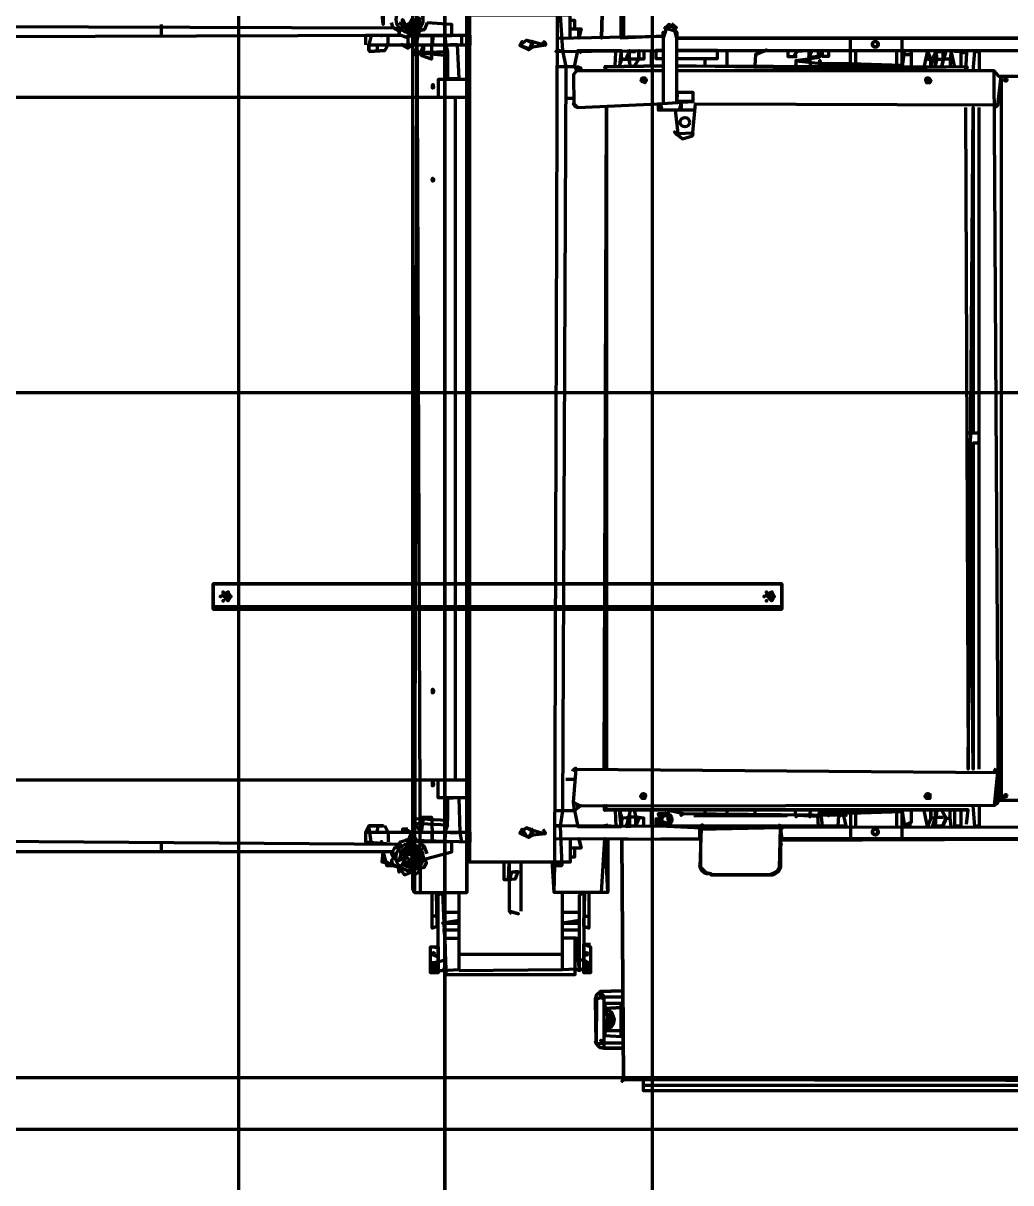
# Model space of a CAD drawing. Extents: x 0 to 1153, y 0 to 816.
# Drawn here: x 509.09 to 521.44, y 499.13 to 513.64 of the extents above; entities that cross this region are included whole.
import ezdxf

# ---------------------------------------------------------------- set-up
doc = ezdxf.new("R2010")
doc.units = 0
doc.header["$MEASUREMENT"] = 0
for name, color, linetype in [('EQUIPMENTS', 7, 'Continuous'), ('Hatch', 7, 'Continuous'), ('HVAC', 7, 'Continuous')]:
    doc.layers.add(name, color=color, linetype=linetype)

msp = doc.modelspace()

# ---------------------------------------------------------------- linework, layer by layer
at = {"layer": 'EQUIPMENTS', "color": 251, "linetype": 'Continuous', "lineweight": 211}
for p, q in [((113.961, 509.016), (613.981, 509.016)), ((632.852, 500.443), (113.961, 500.443)), ((632.852, 499.798), (113.961, 499.798))]:
    msp.add_line(p, q, dxfattribs=at)
at = {"layer": 'Hatch', "color": 251, "linetype": 'Continuous', "lineweight": 211}
for p, q in [((510.815, 513.482), (510.815, 513.62)), ((514.572, 513.366), (514.572, 513.482)), ((513.514, 513.366), (513.514, 513.292)), ((519.43, 513.112), (519.43, 513.45)), ((514.085, 513.281), (514.075, 513.281)), ((516.562, 513.186), (516.668, 513.186)), ((516.668, 513.281), (516.742, 513.281)), ((516.943, 513.101), (516.943, 513.292)), ((517.61, 513.196), (517.61, 513.101)), ((519.494, 513.292), (519.494, 513.112)), ((520.012, 513.112), (520.012, 513.292)), ((520.192, 513.239), (520.076, 513.239)), ((520.393, 513.186), (520.499, 513.186)), ((520.499, 513.281), (520.584, 513.281)), ((520.806, 513.292), (520.806, 513.281)), ((515.98, 513.091), (515.747, 513.091)), ((519.271, 513.101), (519.271, 513.133)), ((519.557, 513.101), (519.557, 513.112)), ((519.8, 513.101), (519.8, 513.112)), ((519.853, 513.101), (519.853, 513.112)), ((514.488, 512.71), (514.488, 504.169)), ((515.874, 512.699), (515.969, 512.699)), ((517.017, 512.551), (517.493, 512.551)), ((521.039, 504.306), (521.039, 512.583)), ((521.039, 508.508), (520.901, 508.508)), ((515.874, 504.179), (515.969, 504.179)), ((516.943, 503.587), (516.943, 503.788)), ((517.61, 503.788), (517.61, 503.735)), ((517.885, 503.788), (517.885, 503.735)), ((518.234, 503.788), (518.234, 503.735)), ((519.43, 503.777), (519.43, 503.439)), ((519.494, 503.777), (519.494, 503.587)), ((519.557, 503.777), (519.557, 503.788)), ((519.8, 503.777), (519.8, 503.788)), ((519.853, 503.777), (519.853, 503.788)), ((520.012, 503.587), (520.012, 503.777)), ((520.076, 503.439), (520.076, 503.777)), ((516.065, 503.608), (516.065, 503.587)), ((516.752, 503.703), (516.657, 503.703)), ((517.536, 503.724), (517.536, 503.735)), ((518.573, 503.724), (518.573, 503.735)), ((518.647, 503.597), (518.647, 503.587)), ((519.155, 503.724), (519.155, 503.724)), ((519.155, 503.597), (519.155, 503.587)), ((510.815, 503.269), (510.815, 503.396)), ((516.001, 503.312), (516.001, 503.322)), ((517.546, 503.439), (517.567, 503.439)), ((514.043, 503.015), (514.033, 503.015)), ((515.832, 501.788), (515.832, 502.761)), ((514.329, 502.518), (514.54, 502.518)), ((515.832, 502.518), (516.043, 502.518)), ((514.329, 502.296), (514.54, 502.296)), ((515.832, 502.296), (516.043, 502.296)), ((514.371, 502.19), (514.54, 502.19)), ((516.096, 502.116), (516.181, 502.116)), ((514.276, 501.957), (514.276, 501.957)), ((514.54, 501.989), (515.832, 501.989)), ((514.361, 501.798), (514.329, 501.798)), ((516.001, 501.798), (516.043, 501.798)), ((516.572, 501.311), (516.562, 501.322))]:
    msp.add_line(p, q, dxfattribs=at)
for points in [[(515.747, 513.45), (517.091, 513.472), (516.562, 513.45), (516.572, 516.678), (528.511, 516.657), (528.532, 513.45), (525.568, 513.45), (525.568, 514.286), (525.558, 513.302), (523.219, 513.334), (523.304, 513.196), (523.261, 513.08)], [(525.579, 513.339), (525.546, 513.294), (525.579, 513.339), (525.558, 513.45), (528.542, 513.45), (528.532, 516.678), (516.583, 516.678), (516.594, 513.472), (516.594, 513.472)], [(513.98, 502.761), (513.958, 502.814), (513.958, 514.943), (514.646, 514.974)], [(514.054, 502.761), (514.011, 514.974), (513.98, 502.761), (514.636, 502.761), (514.636, 514.974), (514.636, 502.761)], [(516.319, 513.45), (516.361, 514.974), (516.319, 513.45), (516.361, 514.974), (515.726, 514.974), (515.726, 513.789), (515.726, 514.974)], [(523.219, 513.45), (517.26, 513.45), (523.219, 513.45), (523.229, 514.286), (523.251, 514.35), (523.319, 514.42), (523.251, 514.378), (523.226, 514.334), (523.24, 513.302), (523.219, 513.45)], [(516.319, 502.761), (516.361, 503.439), (516.393, 502.761), (515.726, 502.761), (515.736, 503.1), (515.768, 513.778), (515.8, 513.736), (515.832, 513.292), (515.874, 513.091), (515.832, 503.788), (515.8, 503.587), (515.821, 503.1), (515.736, 503.1), (515.821, 503.1)], [(513.715, 503.1), (513.779, 503.079), (513.789, 503.015), (513.779, 503.079), (513.715, 503.1), (513.694, 503.163), (513.736, 503.216), (513.704, 503.269), (498.433, 503.269), (498.433, 513.62), (500.824, 513.62)], [(501.004, 513.62), (513.715, 513.577), (513.789, 513.535), (513.789, 513.482), (503.65, 513.45)], [(513.588, 513.747), (513.588, 513.62), (513.577, 513.747)], [(513.863, 513.641), (513.831, 513.588), (513.779, 513.556), (513.715, 513.577), (513.694, 513.641)], [(514.043, 513.662), (514.022, 513.609), (513.937, 513.567), (513.884, 513.567), (513.789, 513.641)], [(513.831, 513.683), (513.831, 513.599), (513.831, 513.683), (513.884, 513.567), (513.937, 513.567), (514.033, 513.63), (514.033, 513.715)], [(514.043, 513.704), (514.033, 513.63), (513.98, 513.577), (513.916, 513.609), (513.969, 513.63), (513.99, 513.683), (513.969, 513.63), (513.895, 513.609), (513.831, 513.588), (513.884, 513.556), (513.948, 513.546), (514.001, 513.567), (514.054, 513.641)], [(513.831, 513.683), (513.863, 513.609), (513.916, 513.63), (513.958, 513.704)], [(514.001, 513.726), (514.011, 513.662), (513.958, 513.599), (513.884, 513.599)], [(514.138, 513.641), (514.107, 513.556), (514.043, 513.546), (514.022, 513.482), (514.445, 513.482), (514.445, 513.62), (514.138, 513.641)], [(515.927, 513.45), (515.927, 513.736), (514.657, 513.736)], [(515.927, 503.439), (515.927, 503.142), (514.667, 503.142), (514.667, 513.736), (514.667, 503.142)], [(515.927, 513.673), (515.98, 513.673), (515.98, 513.577), (516.001, 513.577)], [(517.26, 512.625), (517.26, 513.525), (517.26, 513.45), (517.218, 513.599), (517.155, 513.62), (517.239, 513.577), (517.19, 513.607), (517.14, 513.603), (517.091, 513.45), (517.091, 513.525), (517.091, 512.625)], [(517.192, 513.63), (517.257, 513.583), (517.257, 513.583)], [(514.033, 513.493), (513.937, 513.493), (513.874, 513.461), (513.81, 513.482), (513.366, 513.482), (513.366, 513.366)], [(513.44, 513.482), (513.408, 513.366), (513.408, 513.292), (513.408, 513.366), (514.678, 513.366), (514.678, 513.482), (514.022, 513.482), (514.001, 513.366), (513.969, 513.461), (513.895, 513.482), (513.895, 513.323), (513.948, 513.355), (513.821, 513.366), (513.895, 513.323), (513.821, 513.366)], [(513.609, 513.292), (513.419, 513.281), (513.609, 513.292), (513.652, 513.366), (513.652, 513.482)], [(513.567, 513.482), (513.567, 513.482), (513.567, 513.482)], [(513.789, 513.493), (513.789, 513.546), (513.789, 513.493), (513.874, 513.461), (513.937, 513.493), (513.958, 513.461)], [(514.043, 513.546), (514.107, 513.556), (514.107, 513.556)], [(514.212, 513.482), (514.202, 513.366), (514.202, 513.482)], [(514.371, 513.366), (514.361, 513.482), (514.371, 513.366), (514.392, 513.281), (514.392, 513.228), (514.392, 512.942), (514.54, 512.942), (514.519, 513.366), (514.424, 513.366)], [(515.927, 513.567), (516.065, 513.567), (516.033, 513.45), (516.033, 513.567)], [(517.106, 513.577), (517.25, 513.536), (517.212, 513.597), (517.106, 513.577), (517.106, 513.577)], [(499.269, 512.71), (499.279, 513.355), (499.269, 512.71), (499.269, 503.523), (499.258, 504.169), (499.269, 512.71), (514.667, 512.71), (514.667, 504.169), (499.258, 504.169)], [(514.191, 513.366), (514.191, 513.186), (514.075, 513.228), (514.022, 513.281), (513.99, 513.239), (513.98, 513.302), (513.99, 513.239), (513.98, 513.302), (513.99, 513.239), (513.98, 513.218)], [(515.38, 513.425), (515.295, 513.357), (515.38, 513.425), (515.46, 513.381), (515.424, 513.317), (515.461, 513.398), (515.412, 513.314), (515.295, 513.357), (515.38, 513.425), (515.461, 513.408), (515.618, 513.359), (515.461, 513.334), (515.408, 513.302), (515.295, 513.357), (515.326, 513.408), (515.295, 513.357), (515.295, 513.357)], [(517.26, 513.196), (517.768, 513.196), (517.768, 513.292), (517.26, 513.292), (528.542, 513.292), (528.542, 513.45)], [(520.192, 513.101), (520.192, 513.281), (520.107, 513.292), (520.076, 513.101), (520.076, 513.45)], [(514.392, 513.228), (513.99, 513.27), (514.392, 513.281)], [(515.747, 513.281), (515.8, 513.292), (515.747, 513.281), (517.091, 513.292), (516.996, 513.292), (516.996, 513.196), (517.091, 513.196)], [(517.091, 513.038), (516.012, 513.038), (516.065, 513.069), (516.012, 513.091), (516.012, 513.038), (515.98, 513.091), (516.022, 513.292), (516.562, 513.292), (516.541, 513.101), (516.572, 513.186), (516.562, 513.292)], [(516.065, 513.292), (516.054, 513.27), (516.054, 513.281)], [(516.34, 513.292), (516.403, 513.292)], [(516.488, 513.101), (516.498, 513.27), (516.498, 513.292)], [(516.848, 513.292), (516.848, 513.186), (516.784, 513.186), (516.657, 513.186), (516.678, 513.101), (516.668, 513.186), (516.668, 513.292), (516.625, 513.186), (516.668, 513.281), (516.784, 513.292), (516.784, 513.186), (516.731, 513.101), (516.784, 513.186), (516.784, 513.292), (516.784, 513.186)], [(520.816, 513.101), (520.816, 513.27), (520.88, 513.27), (520.869, 513.038), (517.26, 513.101), (520.89, 513.091), (520.869, 513.038), (520.89, 513.091), (520.869, 513.038), (520.89, 513.091)], [(517.885, 513.281), (517.885, 513.101)], [(518.381, 513.303), (518.332, 513.279), (518.243, 513.243), (518.381, 513.303), (518.332, 513.279), (518.243, 513.243), (518.234, 513.101)], [(518.647, 513.292), (518.647, 513.218), (518.763, 513.218)], [(519.155, 513.292), (519.155, 513.218), (519.081, 513.218), (519.081, 513.292), (519.028, 513.281), (519.028, 513.218), (518.911, 513.207), (518.954, 513.292), (518.763, 513.281), (518.721, 513.218), (518.763, 513.292), (518.911, 513.292), (518.911, 513.207), (518.933, 513.101)], [(519.038, 513.292), (519.038, 513.207), (518.753, 513.165), (519.06, 513.133), (519.43, 513.133), (520.076, 513.112)], [(520.689, 513.186), (520.594, 513.186), (520.573, 513.101), (520.594, 513.186), (520.626, 513.292), (520.594, 513.186), (520.584, 513.281), (520.499, 513.281), (520.457, 513.186), (520.435, 513.101), (520.435, 513.186), (520.393, 513.292), (520.351, 513.101)], [(520.488, 513.101), (520.51, 513.186), (520.499, 513.292), (520.51, 513.186), (520.488, 513.101), (520.499, 513.186), (520.594, 513.186)], [(520.732, 513.101), (520.689, 513.292), (520.679, 513.186), (520.679, 513.101)], [(520.859, 513.27), (520.859, 513.281), (520.732, 513.281)], [(520.965, 513.038), (520.986, 513.281), (521.039, 513.281), (521.039, 513.038)], [(515.969, 512.99), (516.002, 513.035), (515.969, 512.99), (515.972, 512.615), (516.022, 512.583), (517.028, 512.625), (517.028, 512.551), (517.07, 512.585), (517.017, 512.625), (517.462, 512.657), (517.26, 512.657), (517.271, 512.773), (517.462, 512.773), (517.462, 512.657), (517.477, 512.657)], [(516.382, 513.038), (516.361, 513.091), (517.091, 513.101), (516.35, 513.091)], [(522.848, 503.915), (521.282, 503.915), (521.229, 513.038), (521.229, 513.038), (517.26, 513.038)], [(518.753, 513.165), (518.742, 513.101)], [(519.049, 513.165), (519.06, 513.101)], [(521.224, 513.038), (521.282, 512.974), (522.848, 512.974)], [(514.667, 512.71), (514.657, 512.932), (514.276, 512.932), (514.276, 512.71)], [(517.239, 512.551), (517.271, 512.254), (517.462, 512.265), (517.493, 512.625), (521.272, 512.614), (521.314, 512.974), (521.314, 503.915), (521.358, 503.965), (521.376, 503.958)], [(517.292, 512.551), (517.313, 512.625), (517.313, 512.551)], [(516.35, 504.306), (516.382, 512.583), (516.382, 504.306)], [(520.869, 512.583), (520.901, 504.306), (520.965, 512.583), (520.965, 508.508), (520.965, 512.583)], [(517.329, 512.191), (517.264, 512.238), (517.229, 512.276), (517.329, 512.191), (517.454, 512.228), (517.462, 512.26), (517.454, 512.228), (517.462, 512.26)], [(521.039, 508.381), (520.965, 508.381), (520.965, 504.306), (520.922, 508.381)], [(515.747, 503.788), (515.98, 503.788), (515.969, 503.894), (516.001, 504.306), (521.271, 504.263), (521.229, 503.851), (516.012, 503.841), (516.065, 503.851), (515.98, 503.788), (516.022, 503.587), (516.562, 503.587), (516.541, 503.788), (516.572, 503.693), (516.562, 503.587)], [(514.667, 504.169), (514.657, 503.947), (514.276, 503.947), (514.276, 504.169)], [(514.572, 503.396), (514.551, 503.513), (514.54, 503.947), (514.392, 503.936), (514.392, 503.661)], [(516.054, 503.841), (515.971, 503.887), (516.054, 503.841), (516.054, 503.841)], [(520.88, 503.618), (520.901, 503.798), (516.361, 503.798), (516.35, 503.851), (516.35, 503.798), (520.901, 503.798), (520.901, 503.798), (520.901, 503.798), (520.901, 503.798)], [(516.488, 503.788), (516.498, 503.587), (516.498, 503.608)], [(516.848, 503.587), (516.848, 503.693), (516.752, 503.703), (516.731, 503.788), (516.742, 503.703), (516.742, 503.597), (516.784, 503.693), (516.742, 503.597), (516.625, 503.587), (516.668, 503.693), (516.678, 503.788), (516.657, 503.703), (516.625, 503.587), (516.742, 503.597)], [(517.061, 503.662), (517.07, 503.597), (517.061, 503.662), (517.078, 503.719), (517.061, 503.662), (517.098, 503.731), (517.157, 503.719), (517.155, 503.618), (517.153, 503.723), (517.102, 503.745), (517.028, 503.745), (517.061, 503.662), (516.996, 503.682), (516.996, 503.597), (517.061, 503.662), (517.07, 503.597), (517.061, 503.662), (517.091, 503.724), (517.155, 503.724), (517.091, 503.724), (517.061, 503.662), (517.061, 503.662), (517.155, 503.618), (517.07, 503.597)], [(519.335, 503.777), (519.377, 503.724), (517.345, 503.745), (517.155, 503.788), (517.155, 503.724), (517.186, 503.671), (517.176, 503.597), (519.377, 503.597), (519.335, 503.777), (519.155, 503.724), (519.165, 503.777)], [(517.345, 503.745), (517.313, 503.724), (517.313, 503.745)], [(519.049, 503.714), (518.742, 503.724), (518.742, 503.788)], [(518.922, 503.714), (518.933, 503.788)], [(519.06, 503.788), (519.017, 503.724), (519.028, 503.587), (519.081, 503.587), (519.06, 503.788), (519.113, 503.756), (519.335, 503.777), (519.43, 503.756), (520.076, 503.777), (520.107, 503.587)], [(519.271, 503.777), (519.282, 503.724), (519.271, 503.597)], [(520.192, 503.597), (520.076, 503.597), (520.192, 503.64), (520.192, 503.788)], [(520.499, 503.597), (520.499, 503.693), (520.435, 503.693), (520.435, 503.788), (520.435, 503.693), (520.393, 503.587), (520.351, 503.788)], [(520.584, 503.597), (520.457, 503.587), (520.488, 503.693), (520.51, 503.788), (520.499, 503.693), (520.457, 503.587), (520.584, 503.597), (520.626, 503.693), (520.573, 503.788), (520.626, 503.693), (520.584, 503.597), (520.626, 503.693), (520.689, 503.693)], [(520.488, 503.788), (520.488, 503.703), (520.594, 503.703)], [(520.689, 503.587), (520.679, 503.693), (520.679, 503.788)], [(520.732, 503.788), (520.732, 503.597), (520.816, 503.597), (520.816, 503.788)], [(521.039, 503.851), (521.039, 503.597), (520.986, 503.587), (520.965, 503.851)], [(513.44, 503.396), (513.408, 503.597), (513.588, 503.597), (513.503, 503.597), (513.408, 503.597), (513.366, 503.513), (513.366, 503.396), (513.789, 503.364), (503.65, 503.439), (503.375, 503.396), (503.375, 503.269), (503.375, 503.396), (498.433, 503.396)], [(513.514, 503.513), (513.524, 503.597), (513.514, 503.587)], [(513.609, 503.597), (513.652, 503.513), (513.652, 503.396)], [(514.075, 503.608), (514.085, 503.661), (514.064, 503.513), (513.98, 503.629), (514.392, 503.608), (514.392, 503.661), (513.98, 503.682), (513.98, 503.629), (513.98, 503.629), (513.98, 503.629), (513.98, 503.629), (513.98, 503.629), (513.98, 503.597)], [(514.064, 503.703), (514.191, 503.703), (514.202, 503.513), (514.202, 503.396), (514.202, 503.513)], [(514.392, 503.608), (514.361, 503.513), (514.361, 503.396), (514.371, 503.513)], [(515.747, 503.439), (517.557, 503.428), (517.557, 503.064), (517.6, 503.009), (517.652, 502.994), (517.578, 503.03), (517.55, 503.084), (517.567, 503.566), (517.133, 503.587), (515.747, 503.597), (515.8, 503.597), (515.747, 503.597)], [(516.329, 503.597), (516.403, 503.608)], [(516.562, 503.693), (516.668, 503.703), (516.668, 503.597)], [(517.472, 503.724), (518.636, 503.724), (518.636, 503.724)], [(518.721, 503.587), (518.763, 503.587), (518.763, 503.597)], [(518.753, 503.714), (518.753, 503.714), (518.753, 503.714)], [(518.911, 503.597), (518.954, 503.597), (518.954, 503.587)], [(519.303, 503.724), (519.303, 503.724), (519.303, 503.724)], [(513.694, 503.248), (513.726, 503.185), (513.694, 503.248), (513.736, 503.322), (513.8, 503.343), (513.8, 503.396), (513.874, 503.417), (513.958, 503.417), (513.916, 503.386), (513.958, 503.417), (514.678, 503.396), (514.678, 503.513), (513.366, 503.513)], [(513.874, 503.206), (513.937, 503.163), (513.958, 503.216), (513.906, 503.248), (513.831, 503.237), (513.884, 503.29), (513.958, 503.28), (514.001, 503.248), (514.011, 503.185), (513.937, 503.163), (513.906, 503.111), (513.831, 503.111), (513.948, 503.068), (513.937, 503.163), (514.001, 503.153), (514.011, 503.216), (513.958, 503.28), (513.906, 503.333), (513.958, 503.333), (513.884, 503.333), (513.8, 503.269), (513.874, 503.206), (513.789, 503.163), (513.831, 503.29), (513.81, 503.237), (513.8, 503.185), (513.81, 503.237), (513.831, 503.29), (513.884, 503.322), (513.958, 503.333), (514.022, 503.301), (514.054, 503.248), (514.054, 503.163), (514.022, 503.111), (513.948, 503.068), (513.884, 503.089), (513.937, 503.089), (514.022, 503.132), (514.043, 503.185), (514.033, 503.237), (514.001, 503.29), (513.916, 503.322), (514.001, 503.29), (514.033, 503.237), (514.043, 503.185), (514.022, 503.132), (513.937, 503.089), (513.884, 503.089), (513.831, 503.121), (513.874, 503.206), (513.937, 503.163), (513.958, 503.227), (513.937, 503.163), (513.874, 503.206), (513.906, 503.248), (513.874, 503.206), (513.937, 503.163), (513.99, 503.195), (513.948, 503.269), (513.884, 503.269), (513.874, 503.206), (513.937, 503.163), (513.99, 503.216), (513.948, 503.269), (513.99, 503.216), (513.937, 503.163), (513.831, 503.111), (513.779, 503.079), (513.715, 503.111), (513.577, 503.142), (513.588, 503.269), (513.63, 503.1), (513.715, 503.1), (513.779, 503.079), (513.853, 502.984), (513.937, 503.015), (513.98, 502.984), (514.033, 503.015), (514.043, 503.068), (514.107, 503.079), (514.128, 503.132), (514.117, 503.185), (514.445, 503.269), (514.445, 503.396), (514.022, 503.396), (513.948, 503.513), (513.969, 503.417), (513.895, 503.396), (513.948, 503.513), (513.831, 503.555), (513.948, 503.513)], [(514.424, 503.513), (514.519, 503.513), (514.519, 503.513)], [(515.38, 503.572), (515.295, 503.504), (515.38, 503.572), (515.46, 503.527), (515.424, 503.463), (515.461, 503.544), (515.38, 503.572), (515.334, 503.544), (515.383, 503.463), (515.461, 503.481), (515.461, 503.544), (515.613, 503.496), (515.461, 503.481), (515.408, 503.449), (515.295, 503.504), (515.326, 503.555), (515.295, 503.504), (515.295, 503.504)], [(515.583, 503.555), (515.617, 503.504), (515.617, 503.504)], [(516.572, 503.428), (516.594, 500.422), (516.572, 503.428), (517.546, 503.439), (517.546, 503.555), (518.552, 503.576), (518.573, 503.439), (523.685, 503.439), (523.685, 503.111), (523.731, 503.026), (523.817, 502.994), (523.731, 503.026), (523.817, 502.994), (523.731, 503.026), (523.685, 503.116), (523.731, 503.026), (523.731, 503.026), (523.817, 502.994)], [(513.567, 503.396), (513.567, 503.396), (513.567, 503.396)], [(513.789, 503.386), (513.789, 503.333), (513.736, 503.322), (513.736, 503.333)], [(514.138, 503.248), (514.107, 503.333), (514.033, 503.396), (514.033, 503.396), (513.98, 503.417)], [(515.927, 503.322), (516.065, 503.322), (516.033, 503.439), (516.065, 503.322), (515.98, 503.312), (515.98, 503.206), (515.927, 503.206)], [(516.393, 502.761), (516.403, 502.772), (516.403, 503.439)], [(518.557, 503.211), (518.552, 503.126), (518.55, 503.105), (518.554, 503.157)], [(513.853, 502.984), (513.937, 503.015), (513.937, 503.015)], [(515.197, 503.026), (515.165, 502.92), (515.101, 502.92), (515.101, 503.142)], [(515.271, 503.026), (515.197, 503.015), (515.271, 503.026), (515.239, 502.931), (515.154, 502.92), (515.165, 503.142), (515.165, 502.528), (515.281, 502.497), (515.165, 502.528), (515.191, 502.497)], [(515.313, 502.528), (515.313, 503.142)], [(515.726, 502.761), (515.705, 503.1), (515.705, 503.142)], [(517.689, 502.994), (517.628, 503.009), (517.55, 503.084), (517.628, 503.009), (517.689, 502.994), (517.628, 503.009), (517.578, 503.03), (517.55, 503.084), (517.547, 503.105)], [(514.361, 502.063), (514.361, 501.915), (514.244, 501.883), (514.191, 501.851), (514.181, 501.788), (514.276, 501.788), (514.329, 501.788), (514.54, 501.798), (514.54, 502.761)], [(514.222, 501.979), (514.276, 501.957), (514.276, 501.893), (514.202, 501.883), (514.202, 501.819), (514.276, 501.809), (514.276, 502.729), (514.329, 502.761), (514.371, 501.809), (514.361, 502.19), (514.371, 501.735), (515.99, 501.735), (515.99, 502.19), (516.043, 502.19)], [(514.265, 502.338), (514.255, 502.761), (514.265, 502.338), (514.202, 502.317), (514.202, 502.761)], [(514.54, 501.788), (515.832, 501.798), (515.99, 501.809), (516.043, 501.788), (516.043, 502.729), (516.096, 502.761), (516.096, 501.788), (516.181, 501.788), (516.117, 501.819), (516.043, 501.788), (516.001, 502.19), (515.832, 502.19)], [(516.16, 502.761), (516.16, 502.317), (516.096, 502.338), (516.107, 502.761), (516.096, 502.338)], [(514.255, 502.465), (514.202, 502.465)], [(516.107, 502.465), (516.16, 502.465)], [(514.54, 502.412), (514.329, 502.38), (514.54, 502.38)], [(516.043, 502.412), (515.832, 502.38), (516.043, 502.38)], [(514.181, 502.084), (514.276, 502.084), (514.276, 501.756), (514.181, 501.756), (514.181, 502.084), (514.276, 502.073)], [(516.16, 501.883), (516.117, 501.819), (516.16, 501.883), (516.096, 501.915), (516.001, 501.915), (516.001, 502.063)], [(516.096, 501.957), (516.096, 501.893), (516.096, 501.957), (516.096, 502.031), (516.096, 502.116), (516.181, 502.084), (516.181, 501.756), (516.096, 501.756), (516.096, 502.116), (516.096, 502.031)], [(516.572, 500.877), (516.35, 500.877), (516.345, 500.814), (516.292, 500.829), (516.252, 500.875), (516.244, 501.433), (516.259, 501.486), (516.306, 501.526), (516.572, 501.534), (516.306, 501.526), (516.256, 501.479), (516.255, 501.428), (516.252, 500.875), (516.299, 500.825), (516.35, 500.814), (516.572, 500.814), (516.35, 500.814), (516.299, 500.825), (516.252, 500.875), (516.35, 500.877), (516.35, 501.459), (516.255, 501.428), (516.256, 501.479), (516.306, 501.526), (516.35, 501.459), (516.572, 501.459)], [(516.308, 501.433), (516.345, 501.47), (516.299, 501.522), (516.308, 501.433)], [(516.361, 500.973), (516.562, 500.962), (516.562, 501.375), (516.361, 501.375), (516.362, 501.31), (516.562, 501.322), (516.362, 501.31), (516.444, 501.266), (516.393, 501.202), (516.394, 501.144), (516.399, 501.086), (516.361, 501.036), (516.572, 501.036), (516.35, 501.026), (516.361, 500.973), (516.371, 501.047), (516.444, 501.266), (516.424, 501.068), (516.444, 501.266), (516.445, 501.078), (516.444, 501.266), (516.467, 501.121), (516.444, 501.266), (516.456, 501.1), (516.395, 501.121), (516.393, 501.179), (516.444, 501.266), (516.362, 501.31), (516.35, 501.375), (516.362, 501.31), (516.394, 501.214), (516.393, 501.156), (516.398, 501.098), (516.372, 501.05), (516.424, 501.073), (516.461, 501.115), (516.477, 501.169), (516.444, 501.266), (516.362, 501.31), (516.444, 501.266), (516.477, 501.179), (516.465, 501.123), (516.424, 501.073), (516.372, 501.05), (516.456, 501.107), (516.476, 501.159), (516.444, 501.266), (516.444, 501.266), (516.362, 501.31)], [(516.562, 501.375), (516.562, 501.375), (516.562, 501.375)], [(516.345, 500.814), (516.292, 500.829), (516.252, 500.875), (516.245, 500.906)], [(516.562, 500.973), (516.562, 500.973), (516.562, 500.973)], [(528.511, 500.422), (516.594, 500.422), (528.532, 500.401)], [(516.837, 500.401), (516.837, 500.285), (522.552, 500.285), (522.563, 500.401), (522.563, 500.285), (528.278, 500.285), (528.278, 500.401)], [(528.278, 500.348), (522.552, 500.348), (516.837, 500.348)]]:
    msp.add_lwpolyline(points, dxfattribs=at)
for points in [[(514.096, 513.366), (514.085, 513.228), (514.064, 513.281)], [(515.438, 513.417), (515.46, 513.385), (515.46, 513.381)], [(515.583, 513.408), (515.605, 513.401), (515.619, 513.38), (515.618, 513.359)], [(519.752, 513.335), (519.71, 513.352), (519.705, 513.376), (519.716, 513.397), (519.737, 513.408), (519.761, 513.403), (519.778, 513.361)], [(518.922, 513.165), (518.922, 513.165), (518.911, 513.207)], [(516.805, 512.921), (516.858, 512.953), (516.879, 512.921), (516.858, 512.889), (516.805, 512.921)], [(520.383, 512.953), (520.435, 512.921), (520.425, 512.889), (520.383, 512.889), (520.383, 512.953)], [(521.376, 512.911), (521.358, 512.919), (521.356, 512.929), (521.361, 512.938), (521.37, 512.942), (521.38, 512.94), (521.387, 512.922)], [(514.212, 512.826), (514.212, 512.826), (514.212, 512.858), (514.202, 512.858), (514.212, 512.858), (514.212, 512.868), (514.202, 512.858), (514.202, 512.826), (514.212, 512.826), (514.223, 512.837), (514.212, 512.868)], [(516.017, 512.583), (515.989, 512.592), (515.971, 512.619), (515.969, 512.63)], [(521.272, 512.62), (521.264, 512.598), (521.243, 512.584), (521.234, 512.583)], [(514.202, 511.662), (514.212, 511.694), (514.202, 511.694), (514.212, 511.694), (514.212, 511.662), (514.202, 511.694), (514.202, 511.662), (514.212, 511.662), (514.223, 511.672), (514.223, 511.683), (514.202, 511.694)], [(514.212, 505.28), (514.202, 505.301), (514.212, 505.301), (514.212, 505.27), (514.202, 505.259), (514.223, 505.28), (514.223, 505.291), (514.212, 505.301), (514.202, 505.301), (514.202, 505.27), (514.212, 505.259), (514.223, 505.28)], [(515.959, 504.28), (515.966, 504.302), (515.987, 504.316), (515.996, 504.317)], [(521.224, 504.306), (521.252, 504.297), (521.27, 504.27), (521.271, 504.263)], [(514.212, 504.127), (514.202, 504.137), (514.212, 504.137), (514.212, 504.105), (514.212, 504.116), (514.212, 504.105), (514.202, 504.095), (514.223, 504.116), (514.223, 504.127), (514.212, 504.137), (514.202, 504.137), (514.202, 504.105), (514.212, 504.095), (514.223, 504.116)], [(516.858, 504), (516.858, 503.936), (516.827, 503.936), (516.805, 503.968), (516.858, 504)], [(520.425, 504), (520.425, 503.936), (520.383, 503.936), (520.361, 503.968), (520.425, 504)], [(521.272, 503.899), (521.262, 503.871), (521.235, 503.853), (521.224, 503.851)], [(516.361, 503.798), (516.361, 503.788), (516.382, 503.851)], [(517.536, 503.56), (517.572, 503.607), (517.579, 503.608), (517.588, 503.597)], [(518.525, 503.608), (518.553, 503.599), (518.571, 503.572), (518.573, 503.56)], [(513.895, 503.555), (513.831, 503.555), (513.831, 503.534), (513.874, 503.534), (513.895, 503.534)], [(515.438, 503.564), (515.46, 503.532), (515.46, 503.527)], [(519.752, 503.482), (519.71, 503.499), (519.705, 503.523), (519.716, 503.544), (519.737, 503.555), (519.761, 503.55), (519.778, 503.508)], [(514.085, 503.322), (514.096, 503.322), (514.096, 503.333), (514.117, 503.301)], [(518.547, 503.38), (518.556, 503.34), (518.554, 503.392), (518.564, 503.354)], [(513.641, 503.111), (513.63, 503.1), (513.662, 503.1), (513.641, 503.142)], [(516.352, 501.038), (516.36, 501.045), (516.364, 501.047)], [(516.345, 500.877), (516.323, 500.885), (516.309, 500.906), (516.308, 500.914)], [(516.583, 500.401), (516.594, 500.422), (516.572, 500.401)]]:
    msp.add_lwpolyline(points, close=True, dxfattribs=at)
msp.add_lwpolyline([(528.542, 503.587), (518.552, 503.576), (518.541, 503.075), (518.513, 503.033), (518.471, 503.004), (518.425, 502.984), (517.684, 502.984), (518.43, 502.983, 0.414372), (518.562, 503.111), (518.562, 503.417), (523.674, 503.439)], format="xyb", dxfattribs=at)
for centre, radius in [((513.919, 513.682), 0.167), ((519.742, 513.371), 0.0371), ((519.742, 513.371), 0.0371), ((516.842, 512.927), 0.0265), ((520.398, 512.927), 0.0265), ((521.372, 512.927), 0.0159), ((521.372, 512.927), 0.0159), ((517.054, 512.588), 0.0159), ((517.054, 512.588), 0.0159), ((517.361, 512.397), 0.0582), ((516.842, 503.973), 0.0265), ((520.398, 503.973), 0.0265), ((521.372, 503.973), 0.0159), ((521.372, 503.973), 0.0159), ((517.118, 503.677), 0.0794), ((519.742, 503.518), 0.0371), ((519.742, 503.518), 0.0371), ((513.919, 503.205), 0.17), ((514.218, 501.994), 0.0159), ((514.218, 501.994), 0.0159), ((516.133, 501.994), 0.0159), ((516.133, 501.994), 0.0159), ((514.218, 501.856), 0.0265), ((516.133, 501.856), 0.0265)]:
    msp.add_circle(centre, radius, dxfattribs=at)
for p in [(513.44, 513.482), (513.567, 513.482), (517.218, 513.599), (517.239, 513.577), (513.821, 513.366), (513.916, 513.366), (517.885, 513.281), (518.753, 513.165), (518.922, 513.165), (519.049, 513.165), (518.753, 503.714), (518.922, 503.714), (519.049, 503.714), (519.155, 503.724), (519.303, 503.724), (513.44, 503.396), (513.567, 503.396), (513.874, 503.417), (513.958, 503.417), (514.276, 502.073), (514.276, 502.031), (516.096, 502.073), (516.096, 502.031), (514.276, 501.957), (514.276, 501.915), (514.276, 501.893), (516.096, 501.957), (516.096, 501.915), (516.096, 501.893), (514.276, 501.809), (516.096, 501.809), (516.361, 501.375), (516.371, 501.301), (516.562, 501.375), (516.361, 500.973), (516.562, 500.973)]:
    msp.add_point(p, dxfattribs=at)
at = {"layer": 'HVAC', "color": 6, "linetype": 'Continuous', "lineweight": 211}
for points in [[(514.361, 534.416), (515.588, 534.416), (513.133, 534.416), (514.361, 534.416), (513.133, 534.416), (515.588, 534.416), (514.361, 534.416), (514.361, 535.654), (514.361, 534.416), (514.361, 530.532), (511.778, 530.532), (514.361, 530.532), (516.954, 530.532), (515.588, 534.416), (515.588, 535.654), (513.133, 535.654), (513.133, 534.416), (511.778, 530.532), (511.778, 407.331), (516.954, 407.331), (516.954, 530.532), (514.361, 530.532), (514.361, 407.331), (514.361, 530.532)], [(518.573, 506.624), (511.461, 506.624), (518.573, 506.624)], [(511.651, 506.412), (511.58, 506.485), (511.64, 506.497), (511.651, 506.412), (511.58, 506.485), (511.636, 506.501), (511.651, 506.412), (511.58, 506.485), (511.651, 506.518), (511.58, 506.485), (511.651, 506.412), (511.683, 506.465), (511.651, 506.518), (511.58, 506.485), (511.651, 506.412), (511.683, 506.465), (511.651, 506.518), (511.58, 506.485), (511.651, 506.412), (511.683, 506.465), (511.651, 506.518), (511.58, 506.485), (511.651, 506.412), (511.683, 506.465), (511.651, 506.518), (511.58, 506.485), (511.651, 506.412), (511.683, 506.465), (511.651, 506.518), (511.58, 506.485), (511.651, 506.412), (511.683, 506.465), (511.651, 506.518), (511.58, 506.485), (511.651, 506.412), (511.683, 506.465)], [(518.446, 506.412), (518.375, 506.485), (518.435, 506.497), (518.446, 506.412), (518.375, 506.485), (518.431, 506.501), (518.446, 506.412), (518.375, 506.485), (518.446, 506.518), (518.375, 506.485), (518.446, 506.412), (518.478, 506.465), (518.446, 506.518), (518.375, 506.485), (518.446, 506.412), (518.478, 506.465), (518.446, 506.518), (518.375, 506.485), (518.446, 506.412), (518.478, 506.465), (518.446, 506.518), (518.375, 506.485), (518.446, 506.412), (518.478, 506.465), (518.446, 506.518), (518.375, 506.485), (518.446, 506.412), (518.478, 506.465), (518.446, 506.518), (518.375, 506.485), (518.446, 506.412), (518.478, 506.465), (518.446, 506.518), (518.375, 506.485), (518.446, 506.412), (518.478, 506.465)]]:
    msp.add_lwpolyline(points, dxfattribs=at)
msp.add_lwpolyline([(511.461, 506.338), (518.573, 506.338), (511.461, 506.307), (511.461, 506.624), (511.461, 506.307), (518.573, 506.307), (518.573, 506.624), (518.573, 506.307)], close=True, dxfattribs=at)
for p in [(511.588, 506.518), (511.588, 506.518), (511.588, 506.518), (511.651, 506.518), (511.651, 506.518), (511.651, 506.518), (518.382, 506.518), (518.382, 506.518), (518.382, 506.518), (518.446, 506.518), (518.446, 506.518), (518.446, 506.518), (511.556, 506.465), (511.556, 506.465), (511.556, 506.465), (511.588, 506.412), (511.588, 506.412), (511.588, 506.412), (511.683, 506.465), (511.683, 506.465), (511.683, 506.465), (518.351, 506.465), (518.351, 506.465), (518.351, 506.465), (518.382, 506.412), (518.382, 506.412), (518.382, 506.412), (518.478, 506.465), (518.478, 506.465), (518.478, 506.465)]:
    msp.add_point(p, dxfattribs=at)

doc.saveas('drawing.dxf')
